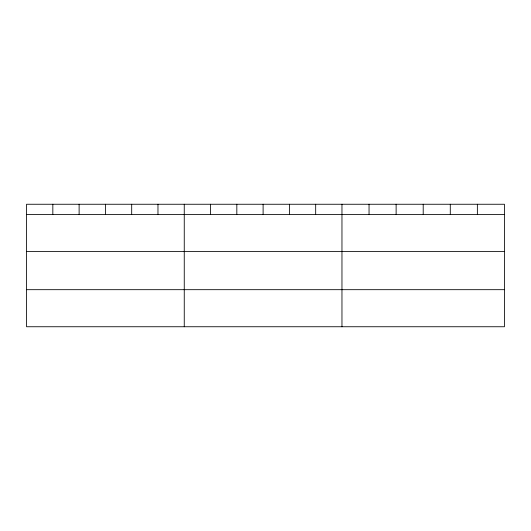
<?xml version="1.0" encoding="UTF-8"?>
<svg xmlns="http://www.w3.org/2000/svg" width="531" height="531" viewBox="0 0 531 531"><rect width="100%" height="100%" fill="white"/><g stroke="black" fill="none" stroke-linecap="round" stroke-linejoin="round"><path stroke-width="0.8" d="M504.45 251.488L504.45 204.256L26.55 204.256L26.55 326.744L504.45 326.744L504.45 251.488L26.55 251.488M26.55 214.424L504.45 214.424M26.55 289.68L504.45 289.68M477.369 204.256L477.369 214.424M450.288 204.256L450.288 214.424M423.207 204.256L423.207 214.424M396.126 204.256L396.126 214.424M369.045 204.256L369.045 214.424M341.964 204.256L341.964 326.744M315.68 204.256L315.68 214.424M289.395 204.256L289.395 214.424M263.11 204.256L263.11 214.424M236.826 204.256L236.826 214.424M210.541 204.256L210.541 214.424M184.257 204.256L184.257 326.744M157.972 204.256L157.972 214.424M131.688 204.256L131.688 214.424M105.403 204.256L105.403 214.424M79.119 204.256L79.119 214.424M52.834 204.256L52.834 214.424"/></g></svg>
